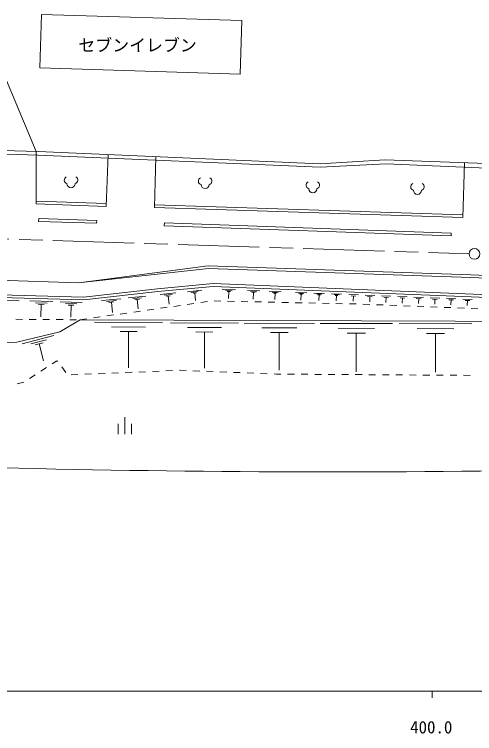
# Model space of a CAD drawing. Units: millimetres, scale not verified. Extents: x 40000 to 680000, y 20000 to 380000.
# Drawn here: x 406244 to 474252, y 198715 to 304925 of the extents above; entities that cross this region are included whole.
import ezdxf
from ezdxf.enums import TextEntityAlignment as Align

# ---------------------------------------------------------------- set-up
doc = ezdxf.new("R2010")
doc.units = ezdxf.units.MM
doc.header["$LTSCALE"] = 1000
doc.linetypes.add('CHAIN', pattern=[18.5, 12, -1.5, 3.5, -1.5])
for name, color, linetype, lineweight in [('M-BGD', 7, 'Continuous', 13), ('M-BMK', 2, 'CHAIN', 13), ('M-BMK-SRVR', 3, 'Continuous', 13), ('M-STR-HTXT', 7, 'Continuous', 13), ('M-STR-STRD', 7, 'Continuous', 13), ('M-TTL-BAND', 7, 'Continuous', 13)]:
    doc.layers.add(name, color=color, linetype=linetype, lineweight=lineweight)
doc.styles.add('ＭＳ ゴシック', font='')
doc.styles.get('ＭＳ ゴシック').set_extended_font_data('MS Gothic')

msp = doc.modelspace()

# ---------------------------------------------------------------- linework, layer by layer
at = {"layer": 'M-BGD'}
for p, q in [((403110, 299840), (409460, 284665)), ((409483, 276959), (409460, 284665)), ((419792, 276576), (420098, 284214)), ((426941, 276410), (427160, 283911)), ((472500, 274947), (472773, 283014)), ((409498, 277358), (419806, 276976)), ((409483, 276959), (419792, 276576)), ((426941, 276410), (472500, 274947)), ((426954, 276810), (472513, 275347)), ((427791, 263545), (430121, 263786)), ((428389, 263450), (429554, 263571)), ((431833, 263963), (433933, 264180)), ((432373, 263878), (433423, 263986)), ((432650, 263765), (433175, 263819)), ((432912, 263792), (433028, 262672)), ((436942, 264307), (438901, 264228)), ((437427, 264156), (438406, 264117)), ((437666, 264016), (438156, 263996)), ((437911, 264006), (437869, 262961)), ((440669, 264157), (442523, 264083)), ((441128, 264015), (442055, 263978)), ((441354, 263882), (441818, 263863)), ((441586, 263873), (441547, 262884)), ((443890, 264028), (445653, 263957)), ((444326, 263893), (445208, 263857)), ((444541, 263766), (444982, 263749)), ((444762, 263758), (444724, 262817)), ((447797, 263871), (449450, 263805)), ((448206, 263745), (449033, 263711)), ((448408, 263626), (448821, 263610)), ((448615, 263618), (448579, 262736)), ((450487, 263764), (452065, 263700)), ((450878, 263643), (451667, 263611)), ((451071, 263529), (451465, 263514)), ((451268, 263522), (451234, 262680)), ((453101, 263659), (454606, 263599)), ((453474, 263543), (454226, 263513)), ((453658, 263436), (454034, 263421)), ((453846, 263428), (453814, 262626)), ((455641, 263557), (457074, 263500)), ((458089, 263459), (459491, 263403)), ((403365, 262749), (406951, 262648)), ((408508, 262604), (411938, 262508)), ((409359, 262352), (411074, 262303)), ((412991, 262479), (416285, 262386)), ((419128, 262650), (421951, 262942)), ((419853, 262535), (421265, 262681)), ((420225, 262383), (420931, 262456)), ((420578, 262419), (420734, 260914)), ((423058, 263056), (425657, 263325)), ((423725, 262950), (425025, 263084)), ((424068, 262810), (424718, 262878)), ((424393, 262844), (424537, 261458)), ((428697, 263325), (429279, 263385)), ((428988, 263355), (429116, 262113)), ((433772, 262374), (434762, 262516)), ((435755, 262606), (436754, 262585)), ((437754, 262564), (438754, 262543)), ((439754, 262522), (440754, 262501)), ((441753, 262480), (442753, 262458)), ((443753, 262437), (444753, 262416)), ((445752, 262395), (446752, 262374)), ((447752, 262353), (448752, 262332)), ((455992, 263352), (456708, 263323)), ((456350, 263337), (456319, 262573)), ((458432, 263258), (459133, 263230)), ((458782, 263244), (458752, 262496)), ((460490, 263363), (461892, 263306)), ((460833, 263162), (461534, 263134)), ((461184, 263148), (461154, 262400)), ((462892, 263266), (464293, 263210)), ((463234, 263066), (463935, 263038)), ((463585, 263052), (463555, 262304)), ((465292, 263170), (466693, 263114)), ((465635, 262969), (466335, 262941)), ((465985, 262955), (465955, 262208)), ((467692, 263074), (469092, 263018)), ((468035, 262873), (468735, 262845)), ((468385, 262859), (468355, 262113)), ((470092, 262978), (471491, 262922)), ((470434, 262777), (471134, 262749)), ((470784, 262763), (470754, 262017)), ((472490, 262882), (473889, 262826)), ((472833, 262681), (473532, 262653)), ((473182, 262667), (473153, 261921)), ((409781, 262111), (410639, 262087)), ((410210, 262099), (410159, 260270)), ((413808, 262236), (415455, 262190)), ((414214, 262005), (415037, 261982)), ((414626, 261993), (414576, 260236)), ((425852, 261242), (426842, 261383)), ((427832, 261525), (428822, 261667)), ((429812, 261808), (430802, 261950)), ((431792, 262091), (432782, 262233)), ((449752, 262311), (450751, 262290)), ((451751, 262269), (452751, 262248)), ((453751, 262227), (454750, 262206)), ((455750, 262185), (456750, 262164)), ((457750, 262136), (458749, 262096)), ((459748, 262056), (460747, 262016)), ((461746, 261976), (462746, 261936)), ((463745, 261896), (464744, 261857)), ((465743, 261817), (466742, 261777)), ((467742, 261737), (468741, 261697)), ((469740, 261657), (470739, 261617)), ((471738, 261577), (472738, 261537)), ((473737, 261497), (474736, 261458)), ((417933, 260109), (418923, 260251)), ((419913, 260392), (420903, 260534)), ((421892, 260676), (422882, 260817)), ((423872, 260959), (424862, 261100)), ((406440, 259898), (407440, 259890)), ((408440, 259883), (409440, 259875)), ((410440, 259868), (411440, 259860)), ((412440, 259853), (413440, 259845)), ((414440, 259838), (415440, 259830)), ((415953, 259826), (416943, 259968)), ((418096, 259455), (428145, 259418)), ((429314, 259378), (439362, 259341)), ((440193, 259338), (450580, 259300)), ((451425, 259297), (462124, 259258)), ((463099, 259254), (473847, 259215)), ((420606, 258776), (425630, 258758)), ((421860, 258102), (424372, 258092)), ((423116, 258097), (423096, 252738)), ((431824, 258698), (436848, 258680)), ((442787, 258636), (447981, 258617)), ((454097, 258574), (459446, 258554)), ((465783, 258528), (471157, 258508)), ((407402, 256287), (412085, 257491)), ((433077, 258024), (435590, 258015)), ((434334, 258019), (434314, 252660)), ((444083, 257939), (446680, 257929)), ((445382, 257934), (445361, 252394)), ((455432, 257856), (458106, 257846)), ((456769, 257851), (456748, 252145)), ((467124, 257807), (469811, 257797)), ((468468, 257802), (468447, 252069)), ((408653, 256276), (410994, 256878)), ((409318, 256114), (410489, 256415)), ((409904, 256265), (410546, 253767)), ((412542, 253776), (411824, 253312)), ((412629, 253661), (412542, 253776)), ((413836, 252065), (413233, 252863)), ((410984, 252769), (410143, 252227)), ((415641, 251740), (414642, 251699)), ((417639, 251823), (416640, 251782)), ((419638, 251906), (418639, 251865)), ((421636, 251989), (420637, 251948)), ((423634, 252072), (422635, 252031)), ((425633, 252155), (424633, 252114)), ((427631, 252238), (426632, 252197)), ((429629, 252321), (428630, 252280)), ((430765, 252368), (430628, 252363)), ((431627, 252334), (430765, 252368)), ((433626, 252255), (432627, 252295)), ((435624, 252176), (434625, 252216)), ((437623, 252097), (436624, 252137)), ((439621, 252018), (438622, 252057)), ((441620, 251939), (440620, 251978)), ((443618, 251860), (442619, 251899)), ((444995, 251805), (444617, 251820)), ((445617, 251801), (444995, 251805)), ((447617, 251788), (446617, 251795)), ((449617, 251775), (448617, 251782)), ((451617, 251762), (450617, 251769)), ((453617, 251749), (452617, 251756)), ((455617, 251736), (454617, 251743)), ((457617, 251723), (456617, 251730)), ((409303, 251684), (408463, 251142)), ((459617, 251710), (458617, 251717)), ((461617, 251697), (460617, 251704)), ((463617, 251684), (462617, 251691)), ((465617, 251671), (464617, 251678)), ((467617, 251658), (466617, 251665)), ((469616, 251645), (468616, 251652)), ((471616, 251632), (470616, 251639)), ((473616, 251619), (472616, 251626)), ((407623, 250601), (406646, 250385)), ((422573, 245455), (422573, 242955)), ((421573, 244455), (421573, 242955)), ((423573, 244455), (423573, 242955))]:
    msp.add_line(p, q, dxfattribs=at)
msp.add_lwpolyline([(409994, 297011), (439630, 296104), (439872, 304018), (410236, 304925)], close=True, dxfattribs=at)
for points in [[(397457, 285019), (409767, 284656), (451440, 282872), (460983, 283442), (499163, 282057)], [(397438, 284519), (409707, 284142), (451442, 282372), (461175, 282855), (498956, 281242)], [(334817, 267125), (374144, 267208), (393292, 264658), (400594, 263627), (416481, 263181), (427379, 264379), (435629, 265160), (487262, 263090), (527732, 261836), (540191, 261961), (552148, 262526), (562015, 263404), (574435, 265045)], [(334818, 266725), (374118, 266808), (393238, 264262), (400561, 263228), (416498, 262780), (427420, 263981), (435640, 264759), (487248, 262691), (527728, 261436), (540202, 261562), (552175, 262127), (562058, 263006), (574487, 264649)], [(292929, 253404), (298172, 253675), (307788, 252644), (313813, 250333), (323800, 248022), (333664, 246825), (344105, 246907), (362842, 247568), (366432, 248888), (369651, 249837), (374686, 250704), (383477, 254666), (387851, 255037), (391896, 256441), (394620, 255987), (406588, 256544), (412944, 258071), (415953, 259826)], [(535566, 258859), (530693, 258378), (518566, 258467), (499129, 259523), (415953, 259826)]]:
    msp.add_lwpolyline(points, dxfattribs=at)
for centre, radius, start, end in [((414152, 280436), 536, 116.08703, 255.33416), ((415081, 280436), 536, 284.66584, 63.91297), ((433963, 280322), 536, 116.08703, 255.33416), ((434892, 280322), 536, 284.66584, 63.91297), ((414616, 279918), 600, 180, 0), ((434428, 279803), 600, 180, 0), ((449881, 279692), 536, 116.08703, 255.33416), ((450810, 279692), 536, 284.66584, 63.91297), ((465341, 279463), 536, 116.08703, 255.33416), ((466270, 279463), 536, 284.66584, 63.91297), ((450346, 279173), 600, 180, 0), ((465805, 278944), 600, 180, 0)]:
    msp.add_arc(centre, radius, start, end, dxfattribs=at)
at = {"layer": 'M-BMK'}
msp.add_line((374961, 272684), (473432, 269583), dxfattribs=at)
at = {"layer": 'M-BMK-SRVR'}
msp.add_circle((474232, 269558), 800, dxfattribs=at)
at = {"layer": 'M-STR-HTXT'}
msp.add_arc((453727, 2244004), 2006641, 268.50701, 273.49129, dxfattribs=at)
at = {"layer": 'M-STR-STRD'}
for p, q in [((409846, 274759), (409833, 274359)), ((409833, 274359), (418397, 274079)), ((409846, 274759), (418410, 274478)), ((418410, 274478), (418397, 274079)), ((428406, 274120), (428392, 273720)), ((428406, 274120), (470810, 272631)), ((428392, 273720), (470795, 272231)), ((470810, 272631), (470795, 272231)), ((415740, 265289), (398347, 265865))]:
    msp.add_line(p, q, dxfattribs=at)
for points in [[(518236, 264667), (473698, 266452), (434891, 267796), (415740, 265289)], [(518220, 264267), (473683, 266053), (434906, 267395), (415740, 265289)]]:
    msp.add_lwpolyline(points, dxfattribs=at)
at = {"layer": 'M-TTL-BAND'}
for p, q in [((40000, 205000), (579000, 205000)), ((468000, 205000), (468000, 204000))]:
    msp.add_line(p, q, dxfattribs=at)

# ---------------------------------------------------------------- texts
at = {"layer": 'M-BGD', "style": 'ＭＳ ゴシック'}
msp.add_text('セブンイレブン', height=1833, dxfattribs=at).set_placement((424451, 300373), align=Align.MIDDLE_CENTER)
at = {"layer": 'M-TTL-BAND', "style": 'ＭＳ ゴシック'}
msp.add_text('400.0', height=1833, dxfattribs=at).set_placement((467844, 198195), align=Align.BOTTOM_CENTER)

doc.saveas('drawing.dxf')
